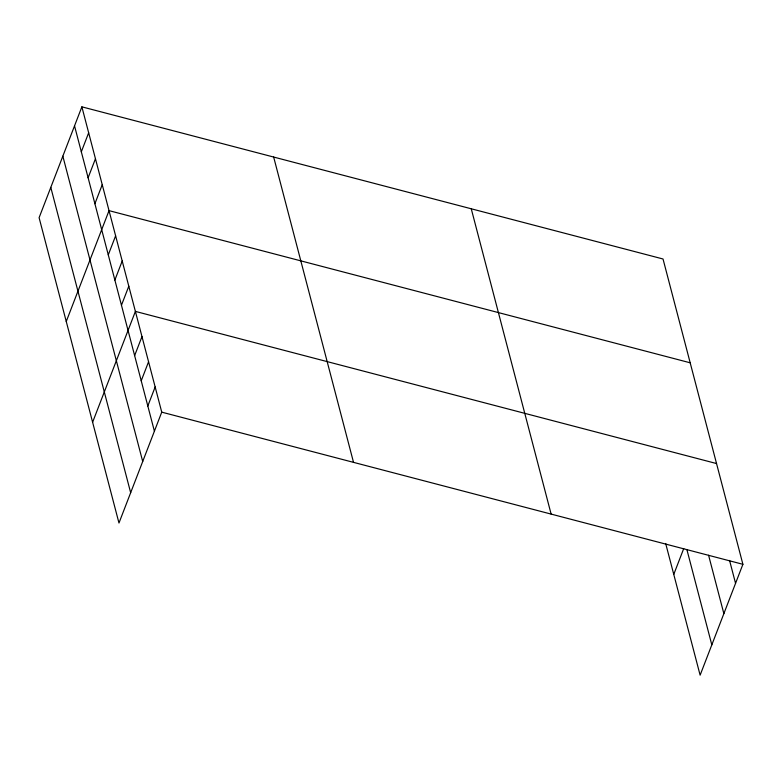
<?xml version="1.0" encoding="UTF-8"?>
<svg xmlns="http://www.w3.org/2000/svg" width="782" height="782" viewBox="0 0 782 782"><rect width="100%" height="100%" fill="white"/><g stroke="black" fill="none" stroke-linecap="round" stroke-linejoin="round"><path stroke-width="1.17" d="M81.875 106.841L39.1 217.699L118.972 523.011L161.747 412.153L81.875 106.841L663.028 258.989L742.9 564.301L700.125 675.159L665.678 543.5M81.318 151.825L88.669 132.793M88.112 177.778L95.453 158.746M94.896 203.731L102.246 184.689M66.255 321.5L109.03 210.641L690.183 362.799M108.278 254.873L115.619 235.832M114.866 280.054L122.207 261.022M121.454 305.244L128.805 286.212M92.608 422.26L135.394 311.402L716.547 463.55M134.631 355.624L141.982 336.583M141.219 380.814L148.57 361.773M147.808 406.005L155.159 386.963M673.761 574.408L683.722 548.593M161.747 412.153L742.9 564.301M729.567 560.44L735.559 583.343M708.59 555.249L723.858 613.645M686.958 549.834L711.816 644.857M471.253 208.784L551.124 514.097M273.661 157.045L353.523 462.358M74.534 125.873L154.406 431.185M62.843 156.175L142.705 461.488M50.791 187.397L130.662 492.709"/></g></svg>
